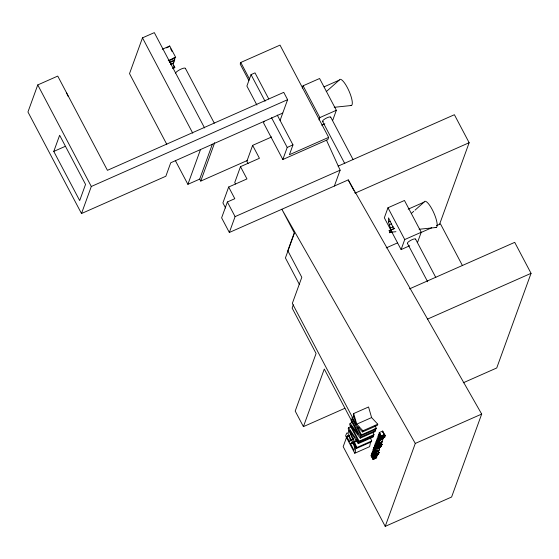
<?xml version="1.0" encoding="UTF-8"?>
<svg xmlns="http://www.w3.org/2000/svg" width="559" height="559" viewBox="0 0 559 559"><rect width="100%" height="100%" fill="white"/><g stroke="black" fill="none" stroke-linecap="round" stroke-linejoin="round"><path stroke-width="0.84" d="M280.08 120.437L287.606 99.677L283.748 92.361L107.433 170.327L57.745 76.087L37.76 84.926L27.95 111.982L81.495 213.538L165.848 176.232L170.726 162.774L282.756 113.065M66.563 92.955L68.324 96.644M53.776 151.426L59.638 135.264L85.548 184.407L79.685 200.569L53.776 151.426L65.305 146.325M204.573 127.948L154.312 32.625L142.489 37.851L129.52 73.627L166.806 144.355M81.495 213.538L91.306 186.482L287.606 99.677M169.482 46.579L169.698 45.985L175.666 57.304L175.456 57.898L168.755 60.861M174.024 57.598L174.743 59.848L174.471 60.603L170.006 62.58M173.136 68.533L174.827 67.311L172.913 63.677M175.316 160.496L187.887 184.33L200.562 149.365M264.134 121.31L263.548 122.924L282.84 159.504L327.833 139.61L328.643 137.367L280.01 45.118L240.768 62.475L240.188 64.061L248.881 80.552M187.887 184.33L199.703 179.104L212.378 144.138M199.703 179.104L200.751 181.088L214.698 142.629M268.753 98.957L255.002 72.873L251.033 74.626L246.889 86.051L256.909 105.05M271.667 136.955L252.633 145.375L259.439 158.281L240.496 166.659L246.966 178.929L228.659 187.027L222.908 202.889L225.598 207.997M228.659 187.027L234.808 198.69L227.373 201.981L221.623 217.842L229.337 232.481L348.243 179.9L481.683 414.065L451.609 497.014L385.221 526.375L343.184 446.648L346.734 436.858M240.496 166.659L234.745 182.52L235.556 184.058M252.633 145.375L246.882 161.237L248.077 163.514M229.337 232.481L235.087 216.619L340.124 170.174L326.484 140.197M302.258 88.112L303.097 85.8L319.587 78.505L336.343 110.291L332.71 120.318M282.84 159.504L287.214 147.429L292.972 144.886L277.25 115.07M292.972 144.886L289.401 154.724L328.643 137.367M319.014 119.899L319.853 117.586L336.343 110.291M294.293 233.473L285.418 257.944L299.379 284.426M334.373 186.035L340.124 170.174M293.335 304.809L292.147 308.086L316.08 353.491L295.208 411.068L303.411 426.636L344.868 408.301M303.411 426.636L324.29 369.052L352.366 422.304M417.587 242.285L421.22 232.264L404.457 200.478L387.967 207.773L384.333 217.793L391.209 230.825M391.614 231.594L401.096 249.58L404.73 239.552L421.22 232.264M351.716 426.238L348.585 427.621L348.18 428.739L356.509 448.437L371.365 441.862L371.7 440.946L370.365 437.816M352.477 422.331L350.13 423.366L349.661 424.658L358.822 442.043L373.685 435.475L373.992 434.623L372.804 432.373M353.002 419.068L351.436 419.76L351.129 420.613L358.382 434.378L350.13 423.366M353.833 416.769L352.268 417.461L351.939 418.377L361.107 435.754L375.962 429.186L376.291 428.278L375.068 425.965M361.107 435.754L361.435 434.846L357.313 426.356L362.484 431.946L377.339 425.378L377.772 424.197L371.609 417.573L368.549 406.98L353.686 413.548L353.288 414.659L356.488 425.462L352.268 417.461M348.215 432.778L349.102 430.332M350.283 427.069L350.877 425.434M346.971 436.921L347.593 435.37C349.661 435.992 350.814 439.975 349.654 442.015L346.971 436.921L349.312 435.887M350.668 443.937L351.716 442.162C353.742 444.139 355.384 447.556 354.057 450.358L350.668 443.937L353.015 442.903M356.509 448.437L356.845 447.514L354.504 442.036L355.454 439.416L358.242 443.657L373.098 437.082L373.447 436.125L358.592 442.693L358.242 443.657M354.762 453.244C357.075 448.856 354.378 443.566 351.401 440.275C349.724 438.689 349.885 434.441 347.279 432.945L346.72 433.071L345.602 435.859L354.762 453.244L369.625 446.676L370.505 442.386M358.822 442.043L359.137 441.191L373.992 434.623M359.137 441.191L351.227 426.203L360.234 438.165L360.604 437.145L375.459 430.577L374.663 429.067M362.484 431.946L362.917 430.765L377.772 424.197M439.57 224.299L469.148 142.713L454.39 114.721L338.097 166.149M375.459 430.577L375.089 431.597L360.234 438.165M372.741 453.831L371.316 454.635L372.133 456.179L371.875 456.899L370.98 455.557L373.063 459.505L376.514 457.807L373.063 459.505M373.181 449.485L372.867 450.358L375.278 455.585L374.872 454.488L375.243 453.475L375.718 454.383L379.163 452.692L378.45 451.33L375.019 452.972L373.181 449.485L374.53 448.891M374.32 446.348C376.563 452.091 377.332 452.741 373.95 447.389L375.76 452.056L373.929 448.577L373.733 449.094L373.489 448.632L374.027 447.151L375.403 449.052L374.32 446.348L375.669 445.747M384.389 436.069L384.795 437.173L380.469 439.081L378.576 434.609L380.015 433.756M379.316 432.561L379.002 433.428L381.413 438.661L381.007 437.564L381.378 436.551L381.853 437.459L385.298 435.768L384.585 434.406L381.154 436.048L379.316 432.561L382.691 431.066L384.529 434.553L381.154 436.048M374.278 456.151L372.196 452.203L371.784 453.335L373.866 457.283L372.105 453.594L372.364 452.874L374.202 456.361L377.653 454.663L374.202 456.361M375.725 448.514L375.683 447.445L375.725 448.514L377.073 447.92M382.377 431.939L382.691 431.066M378.017 444.705L376.123 441.365L375.809 442.232L378.226 447.466L377.821 446.361L378.184 445.355L378.66 446.257L382.111 444.573L381.392 443.21L378.017 444.705L378.66 446.257M382.691 432.198L382.859 431.73L384.452 434.762L384.18 435.524M373.139 459.302L372.119 457.367L372.378 456.647L373.398 458.583L376.85 456.885L376.151 455.564M378.247 452.993C380.33 454.551 373.265 457.695 373.873 454.551L374.09 453.957L374.726 454.921L376.158 454.104M376.815 449.163L380.267 447.466L376.815 449.163L374.733 445.209L375.138 444.084L377.22 448.032L375.313 444.754L375.054 445.474L376.885 448.954M377.276 447.885L377.039 445.837C379.903 449.89 371.476 436.272 377.276 447.885L381.601 445.97L381.196 444.873M378.576 444.3L382.021 442.616L378.576 444.3L376.493 440.352L377.898 441.876L376.976 439.018L379.058 442.966L377.192 439.772L378.219 442.616L376.85 440.702L378.646 444.105M380.008 440.359L383.453 438.661L380.008 440.359L377.919 436.411L378.331 435.279L380.413 439.227L378.506 435.95L378.24 436.67L380.078 440.15M380.469 439.081L380.232 437.033L380.861 437.997L385.298 435.768M375.718 454.383L375.068 452.825M381.853 437.459L381.203 435.901M378.45 451.33L375.019 452.972M381.392 443.21L378.639 444.552M376.85 456.885L373.398 458.583M385.221 526.375L415.295 443.427L481.683 414.065M409.488 288.884L514.713 242.354L531.05 273.33L496.734 367.976L463.25 382.782M376.081 451.183L379.456 449.688L379.323 448.535M391.978 231.692L389.595 232.747L389.93 232.327L395.933 231.699M326.232 91.662L339.159 80.182A14.296 3.675 66.1 0 1 348.97 90.935A14.296 3.675 66.1 0 1 350.332 105.441M389.595 232.747L390.888 231.594M411.752 213.056L413.695 211.337M414.988 210.191L424.029 202.155A14.296 3.675 66.1 0 1 433.847 212.909A14.296 3.675 66.1 0 1 435.202 227.408M162.257 49.276L169.698 45.985M166.505 47.892L168.741 46.907M168.224 60.596L175.666 57.304M169.538 62.154L174.743 59.848M170.691 64.145L173.667 62.825L173.465 63.384L170.488 64.704M172.598 68.296L174.827 67.311M324.101 86.841L339.159 80.182M321.718 125.174L324.863 123.791M200.751 181.088L247.686 160.335M355.244 193.086L469.148 142.713M408.175 209.164L424.029 202.155M391.055 230.217L388.505 221.909L390.077 221.217M389.169 224.851L391.524 223.81M390.231 228.156L393.368 226.765M389.93 232.327L389.12 230.664L394.689 228.205M386.199 247.896L397.428 242.934M420.452 232.754L431.709 227.779M436.488 225.661L440.478 223.9L462.419 265.518M401.096 249.58L409.733 245.757M427.418 319.154L531.05 273.33M353.686 413.548L356.754 424.148L371.609 417.573M357.774 427.901L359.339 427.209M361.435 434.846L376.291 428.278M350.842 440.136L353.19 439.094M350.891 440.226L353.239 439.192M354.504 442.036L356.852 440.995M378.576 434.609L379.924 434.008M356.845 447.514L371.7 440.946M381.007 437.564L383.712 436.369M380.546 438.871L384.865 436.97M380.413 439.227L383.788 437.739L380.337 439.437M379.058 442.966L382.433 441.477L378.981 443.175M377.821 446.361L380.518 445.174M378.729 446.061L382.111 444.573M377.353 447.675L381.671 445.775M377.22 448.032L380.602 446.536L377.15 448.241M375.837 451.854L379.212 450.358L375.76 452.056M372.105 453.594L373.454 452.993M374.872 454.488L379.163 452.692M374.404 455.795L378.729 453.901M373.943 457.073L377.318 455.585L373.866 457.283M389.12 230.664L394.123 228.722M382.635 440.792L382.58 439.227M334.233 107.3L351.394 105.497M419.103 229.274L436.272 227.471M173.444 62.098L173.989 62.259L174.233 61.721A3.005 0.776 66.1 0 0 174.052 60.505M356.754 424.148L362.917 430.765M378.667 434.35L380.938 437.774M374.803 454.705L372.532 451.274L374.334 456.004M348.585 427.621L358.592 442.693M415.295 443.427L281.855 209.262L294.286 232.837L287.794 250.725L301.804 277.292L292.336 303.39L352.841 418.139M415.568 239.098L435.81 277.495M407.413 243.382L427.656 281.778M387.967 207.773L404.73 239.552M330.697 117.124L352.967 159.364M322.543 121.408L344.812 163.647M303.097 85.8L319.853 117.586M348.243 179.9L353.854 190.549M354.658 192.072L355.461 193.589M251.033 74.626L265.057 101.228M271.541 117.704L287.214 147.429M240.768 62.475L249.461 78.959M384.753 435.056L385.228 435.964M185.392 68.338L214.286 123.148M381.559 443.86L382.035 444.768M380.882 444.615L381.601 445.97M170.635 48.766L172.172 51.68M379.198 449.198L379.456 449.688M378.618 451.986L379.093 452.888M173.5 65.738L174.625 67.877M371.386 454.425L373.475 458.38M351.436 419.76L360.604 437.145M142.489 37.851L192.75 133.175M227.373 201.981L235.087 216.619M37.76 84.926L91.306 186.482M393.829 228.848L388.519 217.856L388.505 221.909M407.686 243.577A4.605 1.153 -27.8 0 1 410.984 240.202A4.605 1.153 -27.8 0 1 415.561 239.441M323.34 121.638A4.605 1.153 -27.8 0 1 325.583 118.522A4.605 1.153 -27.8 0 1 330.69 117.467M175.582 73.082A5.541 1.391 -27.8 0 1 181.158 69.043A5.541 1.391 -27.8 0 1 185.378 68.75M379.219 441.554C376.514 440.157 377.486 435.72 379.219 441.554M377.262 438.018C377.598 442.742 381.455 443.678 377.912 438.263A1.768 0.454 66.1 0 0 377.444 437.872L377.262 438.018M354.322 437.697L353.561 439.807L349.62 430.563L354.322 437.697M373.342 450.149L374.663 453.943L374.942 453.174L373.342 450.149M376.291 442.029L377.611 445.823L377.884 445.055L376.291 442.029M379.484 433.225L380.798 437.019L381.077 436.251L379.484 433.225M372.741 455.564L372.776 456.633L372.741 455.564M378.876 438.64L378.918 439.709L378.876 438.64M373.838 453.566L373.664 454.048L372.769 451.945L373.838 453.566M376.78 445.446L376.605 445.928L375.711 443.825L376.78 445.446M379.973 436.642L379.799 437.124L378.904 435.021L379.973 436.642"/></g></svg>
